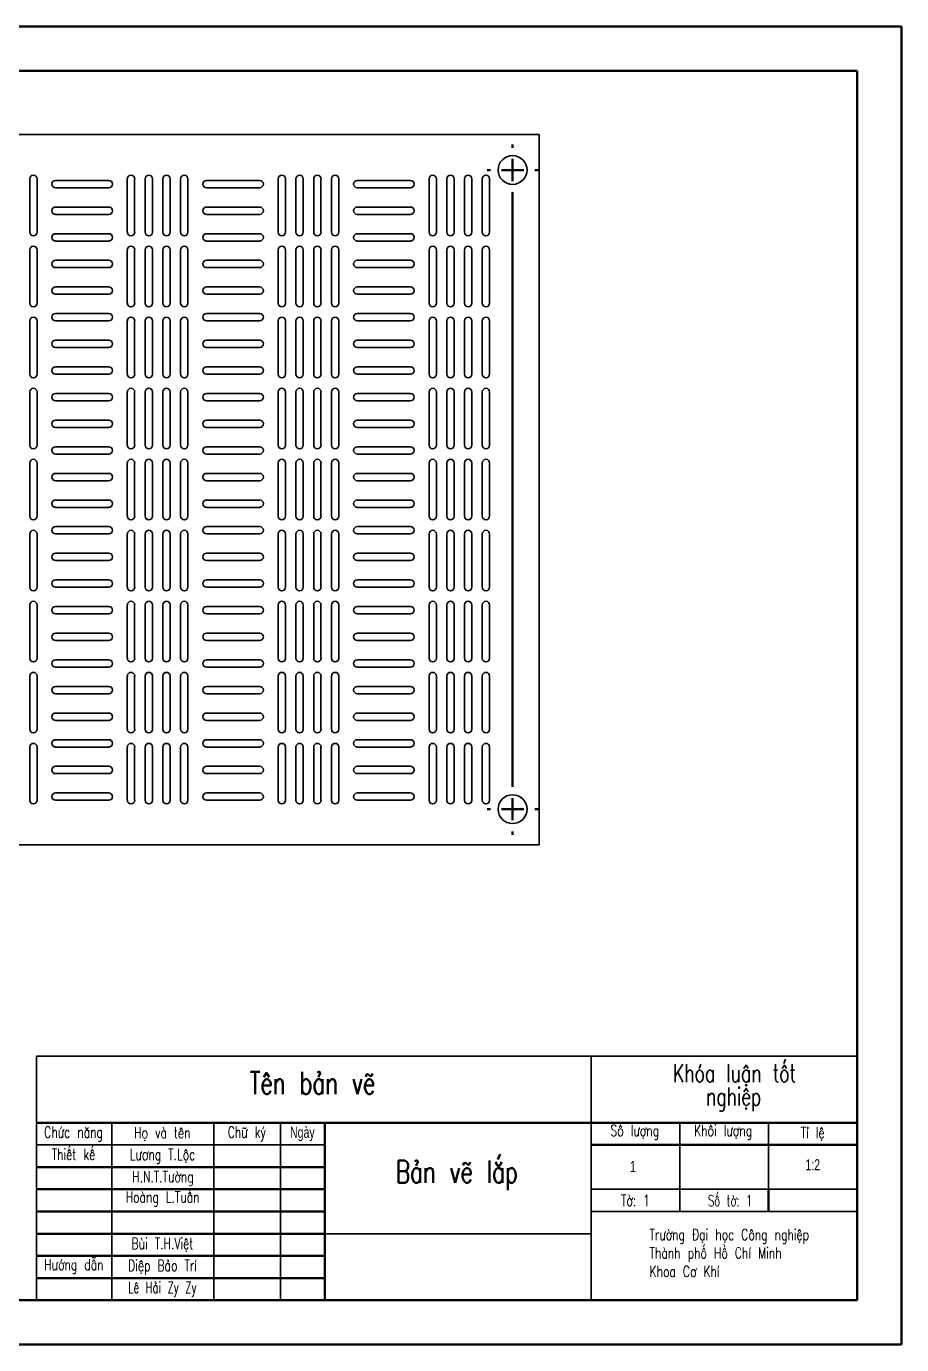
# Model space of a CAD drawing. Header units: millimetres. Extents: x 0 to 420, y 0 to 297.
# Drawn here: x 222.7 to 420, y 0 to 297 of the extents above; entities that cross this region are included whole.
import ezdxf

# ---------------------------------------------------------------- set-up
doc = ezdxf.new("R2010")
doc.units = ezdxf.units.MM
doc.layers.add('SLD-0', color=179, linetype='Continuous', lineweight=50)
doc.styles.add('SLDTEXTSTYLE0', font='TXT', dxfattribs={"width": 0.710611, "bigfont": 'bigfont'})
doc.styles.add('SLDTEXTSTYLE1', font='TXT', dxfattribs={"width": 0.657958, "bigfont": 'bigfont'})
doc.styles.add('SLDTEXTSTYLE2', font='TXT', dxfattribs={"width": 0.710611})

# ---------------------------------------------------------------- blocks, each defined once
blk = doc.blocks.new('SW_CENTERMARKSYMBOL_0')
at = {"layer": 'SLD-0', "color": 0}
for p, q in [((0, 5), (0, 5.75)), ((0, 0), (-2.5, 0)), ((0, 0), (0, 2.5)), ((0, 0), (0, -2.5)), ((0, 0), (2.5, 0)), ((5, 0), (5.75, 0)), ((-5, 0), (-5.75, 0)), ((0, -139), (0, -5)), ((0, -144), (0, -141.5)), ((-5, -144), (-5.75, -144)), ((0, -144), (-2.5, -144)), ((0, -144), (0, -146.5)), ((0, -144), (2.5, -144)), ((5, -144), (5.75, -144)), ((0, -149), (0, -149.75))]:
    blk.add_line(p, q, dxfattribs=at)

msp = doc.modelspace()

# ---------------------------------------------------------------- linework, layer by layer
at = {"color": 7, "linetype": 'Continuous', "lineweight": 35}
for p, q in [((338.31, 272.64), (88.31, 272.64)), ((338.31, 112.64), (338.31, 272.64)), ((223.48, 262.64), (223.48, 250.64)), ((225.13, 250.64), (225.13, 262.64)), ((241.31, 262.29), (229.31, 262.29)), ((245.48, 262.64), (245.48, 250.64)), ((247.13, 250.64), (247.13, 262.64)), ((249.48, 262.64), (249.48, 250.64)), ((251.13, 250.64), (251.13, 262.64)), ((253.48, 262.64), (253.48, 250.64)), ((255.13, 250.64), (255.13, 262.64)), ((257.48, 262.64), (257.48, 250.64)), ((259.13, 250.64), (259.13, 262.64)), ((275.31, 262.29), (263.31, 262.29)), ((279.48, 262.64), (279.48, 250.64)), ((281.13, 250.64), (281.13, 262.64)), ((283.48, 262.64), (283.48, 250.64)), ((285.13, 250.64), (285.13, 262.64)), ((287.48, 262.64), (287.48, 250.64)), ((289.13, 250.64), (289.13, 262.64)), ((291.48, 262.64), (291.48, 250.64)), ((293.13, 250.64), (293.13, 262.64)), ((309.31, 262.29), (297.31, 262.29)), ((313.48, 262.64), (313.48, 250.64)), ((315.13, 250.64), (315.13, 262.64)), ((317.48, 262.64), (317.48, 250.64)), ((319.13, 250.64), (319.13, 262.64)), ((321.48, 262.64), (321.48, 250.64)), ((323.13, 250.64), (323.13, 262.64)), ((325.48, 262.64), (325.48, 250.64)), ((327.13, 250.64), (327.13, 262.64)), ((229.31, 260.64), (241.31, 260.64)), ((263.31, 260.64), (275.31, 260.64)), ((297.31, 260.64), (309.31, 260.64)), ((241.31, 256.29), (229.31, 256.29)), ((275.31, 256.29), (263.31, 256.29)), ((309.31, 256.29), (297.31, 256.29)), ((229.31, 254.64), (241.31, 254.64)), ((263.31, 254.64), (275.31, 254.64)), ((297.31, 254.64), (309.31, 254.64)), ((241.31, 250.29), (229.31, 250.29)), ((275.31, 250.29), (263.31, 250.29)), ((309.31, 250.29), (297.31, 250.29)), ((223.48, 246.64), (223.48, 234.64)), ((225.13, 234.64), (225.13, 246.64)), ((229.31, 248.64), (241.31, 248.64)), ((245.48, 246.64), (245.48, 234.64)), ((247.13, 234.64), (247.13, 246.64)), ((249.48, 246.64), (249.48, 234.64)), ((251.13, 234.64), (251.13, 246.64)), ((253.48, 246.64), (253.48, 234.64)), ((255.13, 234.64), (255.13, 246.64)), ((257.48, 246.64), (257.48, 234.64)), ((259.13, 234.64), (259.13, 246.64)), ((263.31, 248.64), (275.31, 248.64)), ((279.48, 246.64), (279.48, 234.64)), ((281.13, 234.64), (281.13, 246.64)), ((283.48, 246.64), (283.48, 234.64)), ((285.13, 234.64), (285.13, 246.64)), ((287.48, 246.64), (287.48, 234.64)), ((289.13, 234.64), (289.13, 246.64)), ((291.48, 246.64), (291.48, 234.64)), ((293.13, 234.64), (293.13, 246.64)), ((297.31, 248.64), (309.31, 248.64)), ((313.48, 246.64), (313.48, 234.64)), ((315.13, 234.64), (315.13, 246.64)), ((317.48, 246.64), (317.48, 234.64)), ((319.13, 234.64), (319.13, 246.64)), ((321.48, 246.64), (321.48, 234.64)), ((323.13, 234.64), (323.13, 246.64)), ((325.48, 246.64), (325.48, 234.64)), ((327.13, 234.64), (327.13, 246.64)), ((241.31, 244.29), (229.31, 244.29)), ((275.31, 244.29), (263.31, 244.29)), ((309.31, 244.29), (297.31, 244.29)), ((229.31, 242.64), (241.31, 242.64)), ((263.31, 242.64), (275.31, 242.64)), ((297.31, 242.64), (309.31, 242.64)), ((241.31, 238.29), (229.31, 238.29)), ((275.31, 238.29), (263.31, 238.29)), ((309.31, 238.29), (297.31, 238.29)), ((229.31, 236.64), (241.31, 236.64)), ((263.31, 236.64), (275.31, 236.64)), ((297.31, 236.64), (309.31, 236.64)), ((241.31, 232.29), (229.31, 232.29)), ((275.31, 232.29), (263.31, 232.29)), ((309.31, 232.29), (297.31, 232.29)), ((223.48, 230.64), (223.48, 218.64)), ((225.13, 218.64), (225.13, 230.64)), ((229.31, 230.64), (241.31, 230.64)), ((245.48, 230.64), (245.48, 218.64)), ((247.13, 218.64), (247.13, 230.64)), ((249.48, 230.64), (249.48, 218.64)), ((251.13, 218.64), (251.13, 230.64)), ((253.48, 230.64), (253.48, 218.64)), ((255.13, 218.64), (255.13, 230.64)), ((257.48, 230.64), (257.48, 218.64)), ((259.13, 218.64), (259.13, 230.64)), ((263.31, 230.64), (275.31, 230.64)), ((279.48, 230.64), (279.48, 218.64)), ((281.13, 218.64), (281.13, 230.64)), ((283.48, 230.64), (283.48, 218.64)), ((285.13, 218.64), (285.13, 230.64)), ((287.48, 230.64), (287.48, 218.64)), ((289.13, 218.64), (289.13, 230.64)), ((291.48, 230.64), (291.48, 218.64)), ((293.13, 218.64), (293.13, 230.64)), ((297.31, 230.64), (309.31, 230.64)), ((313.48, 230.64), (313.48, 218.64)), ((315.13, 218.64), (315.13, 230.64)), ((317.48, 230.64), (317.48, 218.64)), ((319.13, 218.64), (319.13, 230.64)), ((321.48, 230.64), (321.48, 218.64)), ((323.13, 218.64), (323.13, 230.64)), ((325.48, 230.64), (325.48, 218.64)), ((327.13, 218.64), (327.13, 230.64)), ((241.31, 226.29), (229.31, 226.29)), ((275.31, 226.29), (263.31, 226.29)), ((309.31, 226.29), (297.31, 226.29)), ((229.31, 224.64), (241.31, 224.64)), ((263.31, 224.64), (275.31, 224.64)), ((297.31, 224.64), (309.31, 224.64)), ((241.31, 220.29), (229.31, 220.29)), ((275.31, 220.29), (263.31, 220.29)), ((309.31, 220.29), (297.31, 220.29)), ((229.31, 218.64), (241.31, 218.64)), ((263.31, 218.64), (275.31, 218.64)), ((297.31, 218.64), (309.31, 218.64)), ((223.48, 214.64), (223.48, 202.64)), ((225.13, 202.64), (225.13, 214.64)), ((241.31, 214.29), (229.31, 214.29)), ((245.48, 214.64), (245.48, 202.64)), ((247.13, 202.64), (247.13, 214.64)), ((249.48, 214.64), (249.48, 202.64)), ((251.13, 202.64), (251.13, 214.64)), ((253.48, 214.64), (253.48, 202.64)), ((255.13, 202.64), (255.13, 214.64)), ((257.48, 214.64), (257.48, 202.64)), ((259.13, 202.64), (259.13, 214.64)), ((275.31, 214.29), (263.31, 214.29)), ((279.48, 214.64), (279.48, 202.64)), ((281.13, 202.64), (281.13, 214.64)), ((283.48, 214.64), (283.48, 202.64)), ((285.13, 202.64), (285.13, 214.64)), ((287.48, 214.64), (287.48, 202.64)), ((289.13, 202.64), (289.13, 214.64)), ((291.48, 214.64), (291.48, 202.64)), ((293.13, 202.64), (293.13, 214.64)), ((309.31, 214.29), (297.31, 214.29)), ((313.48, 214.64), (313.48, 202.64)), ((315.13, 202.64), (315.13, 214.64)), ((317.48, 214.64), (317.48, 202.64)), ((319.13, 202.64), (319.13, 214.64)), ((321.48, 214.64), (321.48, 202.64)), ((323.13, 202.64), (323.13, 214.64)), ((325.48, 214.64), (325.48, 202.64)), ((327.13, 202.64), (327.13, 214.64)), ((229.31, 212.64), (241.31, 212.64)), ((263.31, 212.64), (275.31, 212.64)), ((297.31, 212.64), (309.31, 212.64)), ((241.31, 208.29), (229.31, 208.29)), ((275.31, 208.29), (263.31, 208.29)), ((309.31, 208.29), (297.31, 208.29)), ((229.31, 206.64), (241.31, 206.64)), ((263.31, 206.64), (275.31, 206.64)), ((297.31, 206.64), (309.31, 206.64)), ((241.31, 202.29), (229.31, 202.29)), ((275.31, 202.29), (263.31, 202.29)), ((309.31, 202.29), (297.31, 202.29)), ((229.31, 200.64), (241.31, 200.64)), ((263.31, 200.64), (275.31, 200.64)), ((297.31, 200.64), (309.31, 200.64)), ((223.48, 198.64), (223.48, 186.64)), ((225.13, 186.64), (225.13, 198.64)), ((241.31, 196.29), (229.31, 196.29)), ((245.48, 198.64), (245.48, 186.64)), ((247.13, 186.64), (247.13, 198.64)), ((249.48, 198.64), (249.48, 186.64)), ((251.13, 186.64), (251.13, 198.64)), ((253.48, 198.64), (253.48, 186.64)), ((255.13, 186.64), (255.13, 198.64)), ((257.48, 198.64), (257.48, 186.64)), ((259.13, 186.64), (259.13, 198.64)), ((275.31, 196.29), (263.31, 196.29)), ((279.48, 198.64), (279.48, 186.64)), ((281.13, 186.64), (281.13, 198.64)), ((283.48, 198.64), (283.48, 186.64)), ((285.13, 186.64), (285.13, 198.64)), ((287.48, 198.64), (287.48, 186.64)), ((289.13, 186.64), (289.13, 198.64)), ((291.48, 198.64), (291.48, 186.64)), ((293.13, 186.64), (293.13, 198.64)), ((309.31, 196.29), (297.31, 196.29)), ((313.48, 198.64), (313.48, 186.64)), ((315.13, 186.64), (315.13, 198.64)), ((317.48, 198.64), (317.48, 186.64)), ((319.13, 186.64), (319.13, 198.64)), ((321.48, 198.64), (321.48, 186.64)), ((323.13, 186.64), (323.13, 198.64)), ((325.48, 198.64), (325.48, 186.64)), ((327.13, 186.64), (327.13, 198.64)), ((229.31, 194.64), (241.31, 194.64)), ((263.31, 194.64), (275.31, 194.64)), ((297.31, 194.64), (309.31, 194.64)), ((241.31, 190.29), (229.31, 190.29)), ((275.31, 190.29), (263.31, 190.29)), ((309.31, 190.29), (297.31, 190.29)), ((229.31, 188.64), (241.31, 188.64)), ((263.31, 188.64), (275.31, 188.64)), ((297.31, 188.64), (309.31, 188.64)), ((241.31, 184.29), (229.31, 184.29)), ((275.31, 184.29), (263.31, 184.29)), ((309.31, 184.29), (297.31, 184.29)), ((223.48, 182.64), (223.48, 170.64)), ((225.13, 170.64), (225.13, 182.64)), ((229.31, 182.64), (241.31, 182.64)), ((245.48, 182.64), (245.48, 170.64)), ((247.13, 170.64), (247.13, 182.64)), ((249.48, 182.64), (249.48, 170.64)), ((251.13, 170.64), (251.13, 182.64)), ((253.48, 182.64), (253.48, 170.64)), ((255.13, 170.64), (255.13, 182.64)), ((257.48, 182.64), (257.48, 170.64)), ((259.13, 170.64), (259.13, 182.64)), ((263.31, 182.64), (275.31, 182.64)), ((279.48, 182.64), (279.48, 170.64)), ((281.13, 170.64), (281.13, 182.64)), ((283.48, 182.64), (283.48, 170.64)), ((285.13, 170.64), (285.13, 182.64)), ((287.48, 182.64), (287.48, 170.64)), ((289.13, 170.64), (289.13, 182.64)), ((291.48, 182.64), (291.48, 170.64)), ((293.13, 170.64), (293.13, 182.64)), ((297.31, 182.64), (309.31, 182.64)), ((313.48, 182.64), (313.48, 170.64)), ((315.13, 170.64), (315.13, 182.64)), ((317.48, 182.64), (317.48, 170.64)), ((319.13, 170.64), (319.13, 182.64)), ((321.48, 182.64), (321.48, 170.64)), ((323.13, 170.64), (323.13, 182.64)), ((325.48, 182.64), (325.48, 170.64)), ((327.13, 170.64), (327.13, 182.64)), ((241.31, 178.29), (229.31, 178.29)), ((275.31, 178.29), (263.31, 178.29)), ((309.31, 178.29), (297.31, 178.29)), ((229.31, 176.64), (241.31, 176.64)), ((263.31, 176.64), (275.31, 176.64)), ((297.31, 176.64), (309.31, 176.64)), ((241.31, 172.29), (229.31, 172.29)), ((275.31, 172.29), (263.31, 172.29)), ((309.31, 172.29), (297.31, 172.29)), ((229.31, 170.64), (241.31, 170.64)), ((263.31, 170.64), (275.31, 170.64)), ((297.31, 170.64), (309.31, 170.64)), ((223.48, 166.64), (223.48, 154.64)), ((225.13, 154.64), (225.13, 166.64)), ((245.48, 166.64), (245.48, 154.64)), ((247.13, 154.64), (247.13, 166.64)), ((249.48, 166.64), (249.48, 154.64)), ((251.13, 154.64), (251.13, 166.64)), ((253.48, 166.64), (253.48, 154.64)), ((255.13, 154.64), (255.13, 166.64)), ((257.48, 166.64), (257.48, 154.64)), ((259.13, 154.64), (259.13, 166.64)), ((279.48, 166.64), (279.48, 154.64)), ((281.13, 154.64), (281.13, 166.64)), ((283.48, 166.64), (283.48, 154.64)), ((285.13, 154.64), (285.13, 166.64)), ((287.48, 166.64), (287.48, 154.64)), ((289.13, 154.64), (289.13, 166.64)), ((291.48, 166.64), (291.48, 154.64)), ((293.13, 154.64), (293.13, 166.64)), ((313.48, 166.64), (313.48, 154.64)), ((315.13, 154.64), (315.13, 166.64)), ((317.48, 166.64), (317.48, 154.64)), ((319.13, 154.64), (319.13, 166.64)), ((321.48, 166.64), (321.48, 154.64)), ((323.13, 154.64), (323.13, 166.64)), ((325.48, 166.64), (325.48, 154.64)), ((327.13, 154.64), (327.13, 166.64)), ((241.31, 166.29), (229.31, 166.29)), ((229.31, 164.64), (241.31, 164.64)), ((275.31, 166.29), (263.31, 166.29)), ((263.31, 164.64), (275.31, 164.64)), ((309.31, 166.29), (297.31, 166.29)), ((297.31, 164.64), (309.31, 164.64)), ((241.31, 160.29), (229.31, 160.29)), ((229.31, 158.64), (241.31, 158.64)), ((275.31, 160.29), (263.31, 160.29)), ((263.31, 158.64), (275.31, 158.64)), ((309.31, 160.29), (297.31, 160.29)), ((297.31, 158.64), (309.31, 158.64)), ((241.31, 154.29), (229.31, 154.29)), ((229.31, 152.64), (241.31, 152.64)), ((275.31, 154.29), (263.31, 154.29)), ((263.31, 152.64), (275.31, 152.64)), ((309.31, 154.29), (297.31, 154.29)), ((297.31, 152.64), (309.31, 152.64)), ((223.48, 150.64), (223.48, 138.64)), ((225.13, 138.64), (225.13, 150.64)), ((245.48, 150.64), (245.48, 138.64)), ((247.13, 138.64), (247.13, 150.64)), ((249.48, 150.64), (249.48, 138.64)), ((251.13, 138.64), (251.13, 150.64)), ((253.48, 150.64), (253.48, 138.64)), ((255.13, 138.64), (255.13, 150.64)), ((257.48, 150.64), (257.48, 138.64)), ((259.13, 138.64), (259.13, 150.64)), ((279.48, 150.64), (279.48, 138.64)), ((281.13, 138.64), (281.13, 150.64)), ((283.48, 150.64), (283.48, 138.64)), ((285.13, 138.64), (285.13, 150.64)), ((287.48, 150.64), (287.48, 138.64)), ((289.13, 138.64), (289.13, 150.64)), ((291.48, 150.64), (291.48, 138.64)), ((293.13, 138.64), (293.13, 150.64)), ((313.48, 150.64), (313.48, 138.64)), ((315.13, 138.64), (315.13, 150.64)), ((317.48, 150.64), (317.48, 138.64)), ((319.13, 138.64), (319.13, 150.64)), ((321.48, 150.64), (321.48, 138.64)), ((323.13, 138.64), (323.13, 150.64)), ((325.48, 150.64), (325.48, 138.64)), ((327.13, 138.64), (327.13, 150.64)), ((241.31, 148.29), (229.31, 148.29)), ((229.31, 146.64), (241.31, 146.64)), ((275.31, 148.29), (263.31, 148.29)), ((263.31, 146.64), (275.31, 146.64)), ((309.31, 148.29), (297.31, 148.29)), ((297.31, 146.64), (309.31, 146.64)), ((241.31, 142.29), (229.31, 142.29)), ((229.31, 140.64), (241.31, 140.64)), ((275.31, 142.29), (263.31, 142.29)), ((263.31, 140.64), (275.31, 140.64)), ((309.31, 142.29), (297.31, 142.29)), ((297.31, 140.64), (309.31, 140.64)), ((223.48, 134.64), (223.48, 122.64)), ((225.13, 122.64), (225.13, 134.64)), ((241.31, 136.29), (229.31, 136.29)), ((229.31, 134.64), (241.31, 134.64)), ((245.48, 134.64), (245.48, 122.64)), ((247.13, 122.64), (247.13, 134.64)), ((249.48, 134.64), (249.48, 122.64)), ((251.13, 122.64), (251.13, 134.64)), ((253.48, 134.64), (253.48, 122.64)), ((255.13, 122.64), (255.13, 134.64)), ((257.48, 134.64), (257.48, 122.64)), ((259.13, 122.64), (259.13, 134.64)), ((275.31, 136.29), (263.31, 136.29)), ((263.31, 134.64), (275.31, 134.64)), ((279.48, 134.64), (279.48, 122.64)), ((281.13, 122.64), (281.13, 134.64)), ((283.48, 134.64), (283.48, 122.64)), ((285.13, 122.64), (285.13, 134.64)), ((287.48, 134.64), (287.48, 122.64)), ((289.13, 122.64), (289.13, 134.64)), ((291.48, 134.64), (291.48, 122.64)), ((293.13, 122.64), (293.13, 134.64)), ((309.31, 136.29), (297.31, 136.29)), ((297.31, 134.64), (309.31, 134.64)), ((313.48, 134.64), (313.48, 122.64)), ((315.13, 122.64), (315.13, 134.64)), ((317.48, 134.64), (317.48, 122.64)), ((319.13, 122.64), (319.13, 134.64)), ((321.48, 134.64), (321.48, 122.64)), ((323.13, 122.64), (323.13, 134.64)), ((325.48, 134.64), (325.48, 122.64)), ((327.13, 122.64), (327.13, 134.64)), ((241.31, 130.29), (229.31, 130.29)), ((229.31, 128.64), (241.31, 128.64)), ((275.31, 130.29), (263.31, 130.29)), ((263.31, 128.64), (275.31, 128.64)), ((309.31, 130.29), (297.31, 130.29)), ((297.31, 128.64), (309.31, 128.64)), ((241.31, 124.29), (229.31, 124.29)), ((229.31, 122.64), (241.31, 122.64)), ((275.31, 124.29), (263.31, 124.29)), ((263.31, 122.64), (275.31, 122.64)), ((309.31, 124.29), (297.31, 124.29)), ((297.31, 122.64), (309.31, 122.64)), ((88.31, 112.64), (338.31, 112.64))]:
    msp.add_line(p, q, dxfattribs=at)
for centre in [(332.31, 264.64), (332.31, 120.64)]:
    msp.add_circle(centre, 3.25, dxfattribs=at)
for centre, start, end in [((224.31, 262.64), 0, 180), ((229.31, 261.47), 90, 270), ((241.31, 261.47), 270, 90), ((246.31, 262.64), 0, 180), ((250.31, 262.64), 0, 180), ((254.31, 262.64), 0, 180), ((258.31, 262.64), 0, 180), ((263.31, 261.47), 90, 270), ((275.31, 261.47), 270, 90), ((280.31, 262.64), 0, 180), ((284.31, 262.64), 0, 180), ((288.31, 262.64), 0, 180), ((292.31, 262.64), 0, 180), ((297.31, 261.47), 90, 270), ((309.31, 261.47), 270, 90), ((314.31, 262.64), 0, 180), ((318.31, 262.64), 0, 180), ((322.31, 262.64), 0, 180), ((326.31, 262.64), 0, 180), ((229.31, 255.47), 90, 270), ((241.31, 255.47), 270, 90), ((263.31, 255.47), 90, 270), ((275.31, 255.47), 270, 90), ((297.31, 255.47), 90, 270), ((309.31, 255.47), 270, 90), ((224.31, 250.64), 180, 0), ((229.31, 249.47), 90, 270), ((241.31, 249.47), 270, 90), ((246.31, 250.64), 180, 0), ((250.31, 250.64), 180, 0), ((254.31, 250.64), 180, 0), ((258.31, 250.64), 180, 0), ((263.31, 249.47), 90, 270), ((275.31, 249.47), 270, 90), ((280.31, 250.64), 180, 0), ((284.31, 250.64), 180, 0), ((288.31, 250.64), 180, 0), ((292.31, 250.64), 180, 0), ((297.31, 249.47), 90, 270), ((309.31, 249.47), 270, 90), ((314.31, 250.64), 180, 0), ((318.31, 250.64), 180, 0), ((322.31, 250.64), 180, 0), ((326.31, 250.64), 180, 0), ((224.31, 246.64), 0, 180), ((246.31, 246.64), 0, 180), ((250.31, 246.64), 0, 180), ((254.31, 246.64), 0, 180), ((258.31, 246.64), 0, 180), ((280.31, 246.64), 0, 180), ((284.31, 246.64), 0, 180), ((288.31, 246.64), 0, 180), ((292.31, 246.64), 0, 180), ((314.31, 246.64), 0, 180), ((318.31, 246.64), 0, 180), ((322.31, 246.64), 0, 180), ((326.31, 246.64), 0, 180), ((229.31, 243.47), 90, 270), ((241.31, 243.47), 270, 90), ((263.31, 243.47), 90, 270), ((275.31, 243.47), 270, 90), ((297.31, 243.47), 90, 270), ((309.31, 243.47), 270, 90), ((229.31, 237.47), 90, 270), ((241.31, 237.47), 270, 90), ((263.31, 237.47), 90, 270), ((275.31, 237.47), 270, 90), ((297.31, 237.47), 90, 270), ((309.31, 237.47), 270, 90), ((224.31, 234.64), 180, 0), ((246.31, 234.64), 180, 0), ((250.31, 234.64), 180, 0), ((254.31, 234.64), 180, 0), ((258.31, 234.64), 180, 0), ((280.31, 234.64), 180, 0), ((284.31, 234.64), 180, 0), ((288.31, 234.64), 180, 0), ((292.31, 234.64), 180, 0), ((314.31, 234.64), 180, 0), ((318.31, 234.64), 180, 0), ((322.31, 234.64), 180, 0), ((326.31, 234.64), 180, 0), ((229.31, 231.47), 90, 270), ((241.31, 231.47), 270, 90), ((263.31, 231.47), 90, 270), ((275.31, 231.47), 270, 90), ((297.31, 231.47), 90, 270), ((309.31, 231.47), 270, 90), ((224.31, 230.64), 0, 180), ((246.31, 230.64), 0, 180), ((250.31, 230.64), 0, 180), ((254.31, 230.64), 0, 180), ((258.31, 230.64), 0, 180), ((280.31, 230.64), 0, 180), ((284.31, 230.64), 0, 180), ((288.31, 230.64), 0, 180), ((292.31, 230.64), 0, 180), ((314.31, 230.64), 0, 180), ((318.31, 230.64), 0, 180), ((322.31, 230.64), 0, 180), ((326.31, 230.64), 0, 180), ((229.31, 225.47), 90, 270), ((241.31, 225.47), 270, 90), ((263.31, 225.47), 90, 270), ((275.31, 225.47), 270, 90), ((297.31, 225.47), 90, 270), ((309.31, 225.47), 270, 90), ((229.31, 219.47), 90, 270), ((241.31, 219.47), 270, 90), ((263.31, 219.47), 90, 270), ((275.31, 219.47), 270, 90), ((297.31, 219.47), 90, 270), ((309.31, 219.47), 270, 90), ((224.31, 218.64), 180, 0), ((246.31, 218.64), 180, 0), ((250.31, 218.64), 180, 0), ((254.31, 218.64), 180, 0), ((258.31, 218.64), 180, 0), ((280.31, 218.64), 180, 0), ((284.31, 218.64), 180, 0), ((288.31, 218.64), 180, 0), ((292.31, 218.64), 180, 0), ((314.31, 218.64), 180, 0), ((318.31, 218.64), 180, 0), ((322.31, 218.64), 180, 0), ((326.31, 218.64), 180, 0), ((224.31, 214.64), 0, 180), ((229.31, 213.47), 90, 270), ((241.31, 213.47), 270, 90), ((246.31, 214.64), 0, 180), ((250.31, 214.64), 0, 180), ((254.31, 214.64), 0, 180), ((258.31, 214.64), 0, 180), ((263.31, 213.47), 90, 270), ((275.31, 213.47), 270, 90), ((280.31, 214.64), 0, 180), ((284.31, 214.64), 0, 180), ((288.31, 214.64), 0, 180), ((292.31, 214.64), 0, 180), ((297.31, 213.47), 90, 270), ((309.31, 213.47), 270, 90), ((314.31, 214.64), 0, 180), ((318.31, 214.64), 0, 180), ((322.31, 214.64), 0, 180), ((326.31, 214.64), 0, 180), ((229.31, 207.47), 90, 270), ((241.31, 207.47), 270, 90), ((263.31, 207.47), 90, 270), ((275.31, 207.47), 270, 90), ((297.31, 207.47), 90, 270), ((309.31, 207.47), 270, 90), ((224.31, 202.64), 180, 0), ((229.31, 201.47), 90, 270), ((241.31, 201.47), 270, 90), ((246.31, 202.64), 180, 0), ((250.31, 202.64), 180, 0), ((254.31, 202.64), 180, 0), ((258.31, 202.64), 180, 0), ((263.31, 201.47), 90, 270), ((275.31, 201.47), 270, 90), ((280.31, 202.64), 180, 0), ((284.31, 202.64), 180, 0), ((288.31, 202.64), 180, 0), ((292.31, 202.64), 180, 0), ((297.31, 201.47), 90, 270), ((309.31, 201.47), 270, 90), ((314.31, 202.64), 180, 0), ((318.31, 202.64), 180, 0), ((322.31, 202.64), 180, 0), ((326.31, 202.64), 180, 0), ((224.31, 198.64), 0, 180), ((246.31, 198.64), 0, 180), ((250.31, 198.64), 0, 180), ((254.31, 198.64), 0, 180), ((258.31, 198.64), 0, 180), ((280.31, 198.64), 0, 180), ((284.31, 198.64), 0, 180), ((288.31, 198.64), 0, 180), ((292.31, 198.64), 0, 180), ((314.31, 198.64), 0, 180), ((318.31, 198.64), 0, 180), ((322.31, 198.64), 0, 180), ((326.31, 198.64), 0, 180), ((229.31, 195.47), 90, 270), ((241.31, 195.47), 270, 90), ((263.31, 195.47), 90, 270), ((275.31, 195.47), 270, 90), ((297.31, 195.47), 90, 270), ((309.31, 195.47), 270, 90), ((229.31, 189.47), 90, 270), ((241.31, 189.47), 270, 90), ((263.31, 189.47), 90, 270), ((275.31, 189.47), 270, 90), ((297.31, 189.47), 90, 270), ((309.31, 189.47), 270, 90), ((224.31, 186.64), 180, 0), ((229.31, 183.47), 90, 270), ((241.31, 183.47), 270, 90), ((246.31, 186.64), 180, 0), ((250.31, 186.64), 180, 0), ((254.31, 186.64), 180, 0), ((258.31, 186.64), 180, 0), ((263.31, 183.47), 90, 270), ((275.31, 183.47), 270, 90), ((280.31, 186.64), 180, 0), ((284.31, 186.64), 180, 0), ((288.31, 186.64), 180, 0), ((292.31, 186.64), 180, 0), ((297.31, 183.47), 90, 270), ((309.31, 183.47), 270, 90), ((314.31, 186.64), 180, 0), ((318.31, 186.64), 180, 0), ((322.31, 186.64), 180, 0), ((326.31, 186.64), 180, 0), ((224.31, 182.64), 0, 180), ((246.31, 182.64), 0, 180), ((250.31, 182.64), 0, 180), ((254.31, 182.64), 0, 180), ((258.31, 182.64), 0, 180), ((280.31, 182.64), 0, 180), ((284.31, 182.64), 0, 180), ((288.31, 182.64), 0, 180), ((292.31, 182.64), 0, 180), ((314.31, 182.64), 0, 180), ((318.31, 182.64), 0, 180), ((322.31, 182.64), 0, 180), ((326.31, 182.64), 0, 180), ((229.31, 177.47), 90, 270), ((241.31, 177.47), 270, 90), ((263.31, 177.47), 90, 270), ((275.31, 177.47), 270, 90), ((297.31, 177.47), 90, 270), ((309.31, 177.47), 270, 90), ((229.31, 171.47), 90, 270), ((241.31, 171.47), 270, 90), ((263.31, 171.47), 90, 270), ((275.31, 171.47), 270, 90), ((297.31, 171.47), 90, 270), ((309.31, 171.47), 270, 90), ((224.31, 170.64), 180, 0), ((246.31, 170.64), 180, 0), ((250.31, 170.64), 180, 0), ((254.31, 170.64), 180, 0), ((258.31, 170.64), 180, 0), ((280.31, 170.64), 180, 0), ((284.31, 170.64), 180, 0), ((288.31, 170.64), 180, 0), ((292.31, 170.64), 180, 0), ((314.31, 170.64), 180, 0), ((318.31, 170.64), 180, 0), ((322.31, 170.64), 180, 0), ((326.31, 170.64), 180, 0), ((224.31, 166.64), 0, 180), ((246.31, 166.64), 0, 180), ((250.31, 166.64), 0, 180), ((254.31, 166.64), 0, 180), ((258.31, 166.64), 0, 180), ((280.31, 166.64), 0, 180), ((284.31, 166.64), 0, 180), ((288.31, 166.64), 0, 180), ((292.31, 166.64), 0, 180), ((314.31, 166.64), 0, 180), ((318.31, 166.64), 0, 180), ((322.31, 166.64), 0, 180), ((326.31, 166.64), 0, 180), ((229.31, 165.47), 90, 270), ((241.31, 165.47), 270, 90), ((263.31, 165.47), 90, 270), ((275.31, 165.47), 270, 90), ((297.31, 165.47), 90, 270), ((309.31, 165.47), 270, 90), ((229.31, 159.47), 90, 270), ((241.31, 159.47), 270, 90), ((263.31, 159.47), 90, 270), ((275.31, 159.47), 270, 90), ((297.31, 159.47), 90, 270), ((309.31, 159.47), 270, 90), ((224.31, 154.64), 180, 0), ((246.31, 154.64), 180, 0), ((250.31, 154.64), 180, 0), ((254.31, 154.64), 180, 0), ((258.31, 154.64), 180, 0), ((280.31, 154.64), 180, 0), ((284.31, 154.64), 180, 0), ((288.31, 154.64), 180, 0), ((292.31, 154.64), 180, 0), ((314.31, 154.64), 180, 0), ((318.31, 154.64), 180, 0), ((322.31, 154.64), 180, 0), ((326.31, 154.64), 180, 0), ((229.31, 153.47), 90, 270), ((241.31, 153.47), 270, 90), ((263.31, 153.47), 90, 270), ((275.31, 153.47), 270, 90), ((297.31, 153.47), 90, 270), ((309.31, 153.47), 270, 90), ((224.31, 150.64), 0, 180), ((246.31, 150.64), 0, 180), ((250.31, 150.64), 0, 180), ((254.31, 150.64), 0, 180), ((258.31, 150.64), 0, 180), ((280.31, 150.64), 0, 180), ((284.31, 150.64), 0, 180), ((288.31, 150.64), 0, 180), ((292.31, 150.64), 0, 180), ((314.31, 150.64), 0, 180), ((318.31, 150.64), 0, 180), ((322.31, 150.64), 0, 180), ((326.31, 150.64), 0, 180), ((229.31, 147.47), 90, 270), ((241.31, 147.47), 270, 90), ((263.31, 147.47), 90, 270), ((275.31, 147.47), 270, 90), ((297.31, 147.47), 90, 270), ((309.31, 147.47), 270, 90), ((229.31, 141.47), 90, 270), ((241.31, 141.47), 270, 90), ((263.31, 141.47), 90, 270), ((275.31, 141.47), 270, 90), ((297.31, 141.47), 90, 270), ((309.31, 141.47), 270, 90), ((224.31, 138.64), 180, 0), ((246.31, 138.64), 180, 0), ((250.31, 138.64), 180, 0), ((254.31, 138.64), 180, 0), ((258.31, 138.64), 180, 0), ((280.31, 138.64), 180, 0), ((284.31, 138.64), 180, 0), ((288.31, 138.64), 180, 0), ((292.31, 138.64), 180, 0), ((314.31, 138.64), 180, 0), ((318.31, 138.64), 180, 0), ((322.31, 138.64), 180, 0), ((326.31, 138.64), 180, 0), ((224.31, 134.64), 0, 180), ((229.31, 135.47), 90, 270), ((241.31, 135.47), 270, 90), ((246.31, 134.64), 0, 180), ((250.31, 134.64), 0, 180), ((254.31, 134.64), 0, 180), ((258.31, 134.64), 0, 180), ((263.31, 135.47), 90, 270), ((275.31, 135.47), 270, 90), ((280.31, 134.64), 0, 180), ((284.31, 134.64), 0, 180), ((288.31, 134.64), 0, 180), ((292.31, 134.64), 0, 180), ((297.31, 135.47), 90, 270), ((309.31, 135.47), 270, 90), ((314.31, 134.64), 0, 180), ((318.31, 134.64), 0, 180), ((322.31, 134.64), 0, 180), ((326.31, 134.64), 0, 180), ((229.31, 129.47), 90, 270), ((241.31, 129.47), 270, 90), ((263.31, 129.47), 90, 270), ((275.31, 129.47), 270, 90), ((297.31, 129.47), 90, 270), ((309.31, 129.47), 270, 90), ((224.31, 122.64), 180, 0), ((229.31, 123.47), 90, 270), ((241.31, 123.47), 270, 90), ((246.31, 122.64), 180, 0), ((250.31, 122.64), 180, 0), ((254.31, 122.64), 180, 0), ((258.31, 122.64), 180, 0), ((263.31, 123.47), 90, 270), ((275.31, 123.47), 270, 90), ((280.31, 122.64), 180, 0), ((284.31, 122.64), 180, 0), ((288.31, 122.64), 180, 0), ((292.31, 122.64), 180, 0), ((297.31, 123.47), 90, 270), ((309.31, 123.47), 270, 90), ((314.31, 122.64), 180, 0), ((318.31, 122.64), 180, 0), ((322.31, 122.64), 180, 0), ((326.31, 122.64), 180, 0)]:
    msp.add_arc(centre, 0.825, start, end, dxfattribs=at)
at = {"layer": 'SLD-0'}
for p, q in [((420, 297), (0, 297)), ((420, 0), (420, 297)), ((410, 287), (20, 287)), ((410, 10), (410, 287)), ((410, 65), (410, 50)), ((290, 10), (290, 50)), ((410, 50), (410, 45)), ((350, 45), (410, 45)), ((410, 45), (410, 40)), ((225, 40), (290, 40)), ((410, 40), (410, 35)), ((225, 35), (290, 35)), ((390, 35), (390, 30)), ((410, 35), (410, 30)), ((225, 30), (290, 30)), ((410, 30), (410, 25)), ((225, 25), (290, 25)), ((410, 25), (410, 20)), ((225, 20), (290, 20)), ((410, 20), (410, 15)), ((225, 15), (290, 15)), ((410, 15), (410, 10)), ((20, 10), (410, 10)), ((225, 10), (242, 10)), ((242, 10), (265, 10)), ((265, 10), (280, 10)), ((280, 10), (290, 10)), ((290, 10), (350, 10)), ((350, 10), (370, 10)), ((370, 10), (390, 10)), ((390, 10), (410, 10)), ((0, 0), (420, 0))]:
    msp.add_line(p, q, dxfattribs=at)
at = {"layer": 'SLD-0', "lineweight": 35}
msp.add_line((225, 65), (410, 65), dxfattribs=at)
at = {"layer": 'SLD-0', "color": 7, "lineweight": 35}
for p, q in [((225, 10), (225, 65)), ((350, 65), (350, 10)), ((225, 50), (410, 50)), ((242, 10), (242, 50)), ((265, 10), (265, 50)), ((280, 10), (280, 50)), ((370, 50), (370, 30)), ((390, 50), (390, 35)), ((225, 45), (290, 45)), ((350, 45), (410, 45)), ((350, 35), (410, 35)), ((350, 30), (410, 30)), ((290, 25), (350, 25))]:
    msp.add_line(p, q, dxfattribs=at)
at = {"layer": 'SLD-0', "color": 7}
msp.add_line((225, 50), (410, 50), dxfattribs=at)

# ---------------------------------------------------------------- block references
at = {"layer": 'SLD-0'}
msp.add_blockref('SW_CENTERMARKSYMBOL_0', (332.31, 264.64), dxfattribs=at)

# ---------------------------------------------------------------- texts
for s, insert, char_height, attachment_point, style in [('Khóa luận tốt', (382.33, 63.16), 4, 2, 'SLDTEXTSTYLE0'), ('Tên bản vẽ', (287.2, 61.44), 5, 2, 'SLDTEXTSTYLE0'), ('nghiệp', (382.15, 57.91), 4, 2, 'SLDTEXTSTYLE0'), ('Chức năng', (233.37, 49.12), 2.5, 2, 'SLDTEXTSTYLE0'), ('Họ và tên', (253.37, 49), 2.5, 2, 'SLDTEXTSTYLE0'), ('Chữ ký', (272.41, 49.12), 2.5, 2, 'SLDTEXTSTYLE0'), ('Ngày', (284.93, 49.09), 2.5, 2, 'SLDTEXTSTYLE2'), ('Số lượng', (359.86, 49.49), 2.5, 2, 'SLDTEXTSTYLE0'), ('Khối lượng', (379.76, 49.49), 2.5, 2, 'SLDTEXTSTYLE0'), ('Tỉ lệ', (399.93, 49.03), 2.5, 2, 'SLDTEXTSTYLE0'), ('Thiết kế', (233.33, 44.11), 2.5, 2, 'SLDTEXTSTYLE0'), ('Lương T.Lộc', (253.41, 44.09), 2.5, 2, 'SLDTEXTSTYLE0'), ('Bản vẽ lắp', (319.76, 41.46), 5, 2, 'SLDTEXTSTYLE0'), ('1:2', (399.97, 41.77), 2.5, 2, 'SLDTEXTSTYLE2'), ('H.N.T.Tường', (253.51, 39.09), 2.5, 2, 'SLDTEXTSTYLE0'), ('1', (360.08, 41.38), 2.5, 3, 'SLDTEXTSTYLE2'), ('Hoàng L.Tuấn', (253.44, 34.49), 2.5, 2, 'SLDTEXTSTYLE0'), ('Tờ: 1', (360.01, 33.72), 2.5, 2, 'SLDTEXTSTYLE0'), ('Số tờ: 1', (381.35, 33.69), 2.5, 2, 'SLDTEXTSTYLE1'), ('Bùi T.H.Việt', (253.39, 24.03), 2.5, 2, 'SLDTEXTSTYLE0'), ('Trường Đại học Công nghiệp', (363.18, 26.05), 2.5, 1, 'SLDTEXTSTYLE0'), ('Thành phố Hồ Chí Minh', (363.18, 21.9), 2.5, 1, 'SLDTEXTSTYLE0'), ('Hướng dẫn', (233.43, 19.28), 2.5, 2, 'SLDTEXTSTYLE0'), ('Diệp Bảo Trí', (253.42, 19.08), 2.5, 2, 'SLDTEXTSTYLE0'), ('Khoa Cơ Khí', (363.18, 17.75), 2.5, 1, 'SLDTEXTSTYLE0'), ('Lê Hải Zy Zy', (253.38, 14.12), 2.5, 2, 'SLDTEXTSTYLE1')]:
    msp.add_mtext(s, dxfattribs=dict(at, insert=insert, char_height=char_height, attachment_point=attachment_point, style=style))

doc.saveas('drawing.dxf')
